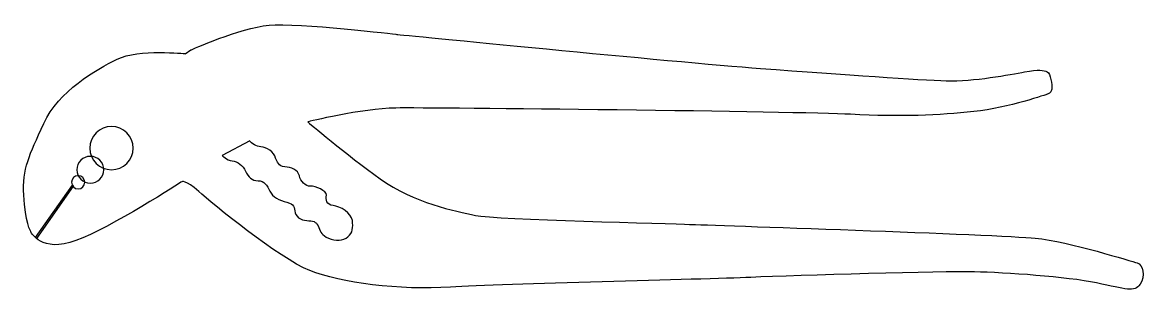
# Model space of a CAD drawing. Header units: centimetres. Extents: x -8.8 to 8.9, y -2.1 to 2.1.
import ezdxf

# ---------------------------------------------------------------- set-up
doc = ezdxf.new("R2010")
doc.units = ezdxf.units.CM
doc.header["$MEASUREMENT"] = 0
doc.layers.add('Camada 1', color=7, linetype='Continuous')

msp = doc.modelspace()

# ---------------------------------------------------------------- linework, layer by layer
at = {"layer": 'Camada 1'}
msp.add_open_spline([(-4.33938, 0.55372), (-4.33938, 0.55372), (-3.49046, 0.7638), (-2.95254, 0.77224), (-2.95254, 0.77224), (-2.41456, 0.78063), (3.41394, 0.71649), (4.21119, 0.67299), (4.21119, 0.67299), (5.0083, 0.62957), (5.60279, 0.6586), (6.15358, 0.71651), (6.15358, 0.71651), (6.70434, 0.77453), (7.31325, 0.99199), (7.31325, 0.99199), (7.31325, 0.99199), (7.31325, 0.99199), (7.37109, 1.00186), (7.37892, 1.07025), (7.37892, 1.07025), (7.38683, 1.13875), (7.36312, 1.31502), (7.3078, 1.34388), (7.3078, 1.34388), (7.25269, 1.37283), (7.17625, 1.38068), (6.95262, 1.34129), (6.95262, 1.34129), (6.72899, 1.30189), (6.14622, 1.18765), (5.71863, 1.20215), (5.71863, 1.20215), (5.29104, 1.2166), (4.13864, 1.29634), (2.79041, 1.39778), (2.79041, 1.39778), (1.4424, 1.49921), (-2.93526, 1.93413), (-2.93526, 1.93413), (-2.93526, 1.93413), (-2.93526, 1.93413), (-4.48635, 2.12265), (-4.95011, 2.07917), (-4.95011, 2.07917), (-5.41393, 2.0356), (-6.18225, 1.68775), (-6.18225, 1.68775), (-6.18225, 1.68775), (-6.18225, 1.68775), (-6.26932, 1.62973), (-6.26932, 1.62973), (-6.26932, 1.62973), (-6.26932, 1.62973), (-7.00573, 1.70596), (-7.34064, 1.54318), (-7.34064, 1.54318), (-7.67587, 1.38046), (-8.26935, 1.03568), (-8.4992, 0.52824), (-8.4992, 0.52824), (-8.72908, 0.02082), (-8.83441, -0.18021), (-8.8152, -0.6014), (-8.8152, -0.6014), (-8.79599, -1.02272), (-8.70032, -1.18555), (-8.70032, -1.18555), (-8.70032, -1.18555), (-8.70032, -1.18555), (-8.53744, -1.52062), (-7.99192, -1.31961), (-7.99192, -1.31961), (-7.44603, -1.11842), (-6.32587, -0.39084), (-6.32587, -0.39084), (-6.32587, -0.39084), (-6.32587, -0.39084), (-6.26853, -0.35255), (-6.05777, -0.54406), (-6.05777, -0.54406), (-5.84716, -0.73551), (-4.79798, -1.59549), (-4.30869, -1.79123), (-4.30869, -1.79123), (-3.81948, -1.98692), (-2.89537, -2.10648), (-2.09087, -2.05203), (-2.09087, -2.05203), (-1.28648, -1.99771), (1.89907, -1.93241), (2.63835, -1.89982), (2.63835, -1.89982), (3.3776, -1.86733), (5.67164, -1.802), (6.16088, -1.81296), (6.16088, -1.81296), (6.64996, -1.82378), (7.61773, -1.88897), (8.08514, -1.9869), (8.08514, -1.9869), (8.55261, -2.08469), (8.68315, -2.13909), (8.77012, -2.00862), (8.77012, -2.00862), (8.85704, -1.87818), (8.81349, -1.6934), (8.7266, -1.67162), (8.7266, -1.67162), (8.63958, -1.6499), (7.6611, -1.33459), (7.11746, -1.28025), (7.11746, -1.28025), (6.57411, -1.2258), (1.93176, -1.07358), (1.67085, -1.06284), (1.67085, -1.06284), (1.40994, -1.05191), (-1.38411, -0.98661), (-1.69941, -0.92142), (-1.69941, -0.92142), (-2.01477, -0.85617), (-2.6671, -0.72573), (-3.19981, -0.34526), (-3.19981, -0.34526), (-3.7325, 0.03519), (-4.33938, 0.55372), (-4.33938, 0.55372)], degree=3, knots=[0, 0, 0, 0, 0.03030303, 0.03030303, 0.03030303, 0.03030303, 0.06060606, 0.06060606, 0.06060606, 0.06060606, 0.09090909, 0.09090909, 0.09090909, 0.09090909, 0.12121212, 0.12121212, 0.12121212, 0.12121212, 0.15151515, 0.15151515, 0.15151515, 0.15151515, 0.18181818, 0.18181818, 0.18181818, 0.18181818, 0.21212121, 0.21212121, 0.21212121, 0.21212121, 0.24242424, 0.24242424, 0.24242424, 0.24242424, 0.27272727, 0.27272727, 0.27272727, 0.27272727, 0.3030303, 0.3030303, 0.3030303, 0.3030303, 0.33333333, 0.33333333, 0.33333333, 0.33333333, 0.36363636, 0.36363636, 0.36363636, 0.36363636, 0.39393939, 0.39393939, 0.39393939, 0.39393939, 0.42424242, 0.42424242, 0.42424242, 0.42424242, 0.45454545, 0.45454545, 0.45454545, 0.45454545, 0.48484848, 0.48484848, 0.48484848, 0.48484848, 0.51515152, 0.51515152, 0.51515152, 0.51515152, 0.54545455, 0.54545455, 0.54545455, 0.54545455, 0.57575758, 0.57575758, 0.57575758, 0.57575758, 0.60606061, 0.60606061, 0.60606061, 0.60606061, 0.63636364, 0.63636364, 0.63636364, 0.63636364, 0.66666667, 0.66666667, 0.66666667, 0.66666667, 0.6969697, 0.6969697, 0.6969697, 0.6969697, 0.72727273, 0.72727273, 0.72727273, 0.72727273, 0.75757576, 0.75757576, 0.75757576, 0.75757576, 0.78787879, 0.78787879, 0.78787879, 0.78787879, 0.81818182, 0.81818182, 0.81818182, 0.81818182, 0.84848485, 0.84848485, 0.84848485, 0.84848485, 0.87878788, 0.87878788, 0.87878788, 0.87878788, 0.90909091, 0.90909091, 0.90909091, 0.90909091, 0.93939394, 0.93939394, 0.93939394, 0.93939394, 1, 1, 1, 1], dxfattribs=at)
at = {"layer": 'Camada 1', "color": 7}
for points, knots in [([(-7.09102, 0.13975), (-7.09102, -0.0485), (-7.24361, -0.20109), (-7.43186, -0.20109), (-7.43186, -0.20109), (-7.61998, -0.20109), (-7.77251, -0.0485), (-7.77251, 0.13975), (-7.77251, 0.13975), (-7.77251, 0.32792), (-7.61998, 0.48051), (-7.43186, 0.48051), (-7.43186, 0.48051), (-7.2436, 0.48051), (-7.09102, 0.32792), (-7.09102, 0.13975)], [0, 0, 0, 0, 0.2, 0.2, 0.2, 0.2, 0.4, 0.4, 0.4, 0.4, 0.6, 0.6, 0.6, 0.6, 1, 1, 1, 1]), ([(-5.68952, 0.02434), (-5.68952, 0.02434), (-5.2546, 0.25265), (-5.2546, 0.25265), (-5.2546, 0.25265), (-5.2546, 0.25265), (-5.17001, 0.16819), (-5.10485, 0.16478), (-5.10485, 0.16478), (-5.03944, 0.16137), (-4.9021, 0.11668), (-4.8609, 0.01706), (-4.8609, 0.01706), (-4.81976, -0.08258), (-4.79904, -0.14791), (-4.70289, -0.15473), (-4.70289, -0.15473), (-4.60669, -0.16153), (-4.48985, -0.2063), (-4.47265, -0.29554), (-4.47265, -0.29554), (-4.4554, -0.38489), (-4.37645, -0.46733), (-4.29739, -0.46051), (-4.29739, -0.46051), (-4.21844, -0.45366), (-4.03635, -0.53594), (-4.04664, -0.60466), (-4.04664, -0.60466), (-4.05693, -0.67338), (-4.05013, -0.75587), (-3.94025, -0.76616), (-3.94025, -0.76616), (-3.83026, -0.77645), (-3.65159, -0.88641), (-3.63791, -0.99973), (-3.63791, -0.99973), (-3.6242, -1.11308), (-3.63095, -1.19547), (-3.7067, -1.25738), (-3.7067, -1.25738), (-3.78219, -1.31916), (-3.90239, -1.33305), (-4.01235, -1.28138), (-4.01235, -1.28138), (-4.12223, -1.22981), (-4.13935, -1.18859), (-4.16695, -1.11308), (-4.16695, -1.11308), (-4.19439, -1.03757), (-4.2322, -1.00661), (-4.32144, -1.00661), (-4.32144, -1.00661), (-4.4109, -1.00661), (-4.52075, -0.96541), (-4.53784, -0.87953), (-4.53784, -0.87953), (-4.55514, -0.79367), (-4.54829, -0.74211), (-4.66844, -0.71462), (-4.66844, -0.71462), (-4.78869, -0.68716), (-4.89524, -0.63226), (-4.93644, -0.53947), (-4.93644, -0.53947), (-4.97758, -0.44673), (-5.02584, -0.3745), (-5.12189, -0.3745), (-5.12189, -0.3745), (-5.21799, -0.3745), (-5.27649, -0.31616), (-5.3212, -0.22345), (-5.3212, -0.22345), (-5.36573, -0.13066), (-5.44135, -0.07227), (-5.53064, -0.06197), (-5.53064, -0.06197), (-5.61988, -0.05173), (-5.68952, 0.02434), (-5.68952, 0.02434)], [0, 0, 0, 0, 0.04761905, 0.04761905, 0.04761905, 0.04761905, 0.0952381, 0.0952381, 0.0952381, 0.0952381, 0.14285714, 0.14285714, 0.14285714, 0.14285714, 0.19047619, 0.19047619, 0.19047619, 0.19047619, 0.23809524, 0.23809524, 0.23809524, 0.23809524, 0.28571429, 0.28571429, 0.28571429, 0.28571429, 0.33333333, 0.33333333, 0.33333333, 0.33333333, 0.38095238, 0.38095238, 0.38095238, 0.38095238, 0.42857143, 0.42857143, 0.42857143, 0.42857143, 0.47619048, 0.47619048, 0.47619048, 0.47619048, 0.52380952, 0.52380952, 0.52380952, 0.52380952, 0.57142857, 0.57142857, 0.57142857, 0.57142857, 0.61904762, 0.61904762, 0.61904762, 0.61904762, 0.66666667, 0.66666667, 0.66666667, 0.66666667, 0.71428571, 0.71428571, 0.71428571, 0.71428571, 0.76190476, 0.76190476, 0.76190476, 0.76190476, 0.80952381, 0.80952381, 0.80952381, 0.80952381, 0.85714286, 0.85714286, 0.85714286, 0.85714286, 0.9047619, 0.9047619, 0.9047619, 0.9047619, 1, 1, 1, 1]), ([(-7.55404, -0.20098), (-7.55404, -0.31753), (-7.6485, -0.41209), (-7.76512, -0.41209), (-7.76512, -0.41209), (-7.88185, -0.41209), (-7.97631, -0.31753), (-7.97631, -0.20098), (-7.97631, -0.20098), (-7.97631, -0.08433), (-7.88185, 0.01013), (-7.76512, 0.01013), (-7.76512, 0.01013), (-7.64852, 0.01013), (-7.55404, -0.08432), (-7.55404, -0.20098)], [0, 0, 0, 0, 0.2, 0.2, 0.2, 0.2, 0.4, 0.4, 0.4, 0.4, 0.6, 0.6, 0.6, 0.6, 1, 1, 1, 1]), ([(-7.85225, -0.3992), (-7.85225, -0.45648), (-7.89866, -0.50284), (-7.95594, -0.50284), (-7.95594, -0.50284), (-8.01322, -0.50284), (-8.05963, -0.45648), (-8.05963, -0.3992), (-8.05963, -0.3992), (-8.05963, -0.34186), (-8.01322, -0.29546), (-7.95594, -0.29546), (-7.95594, -0.29546), (-7.89869, -0.29546), (-7.85225, -0.34187), (-7.85225, -0.3992)], [0, 0, 0, 0, 0.2, 0.2, 0.2, 0.2, 0.4, 0.4, 0.4, 0.4, 0.6, 0.6, 0.6, 0.6, 1, 1, 1, 1]), ([(-8.04868, -0.44566), (-8.04868, -0.44566), (-8.62986, -1.26984), (-8.62986, -1.26984), (-8.62986, -1.26984), (-8.62986, -1.26984), (-8.61139, -1.28519), (-8.61139, -1.28519), (-8.61139, -1.28519), (-8.61139, -1.28519), (-8.0364, -0.46106), (-8.0364, -0.46106), (-8.0364, -0.46106), (-8.0364, -0.46106), (-8.04868, -0.44566), (-8.04868, -0.44566)], [0, 0, 0, 0, 0.2, 0.2, 0.2, 0.2, 0.4, 0.4, 0.4, 0.4, 0.6, 0.6, 0.6, 0.6, 1, 1, 1, 1])]:
    msp.add_open_spline(points, degree=3, knots=knots, dxfattribs=at)

doc.saveas('drawing.dxf')
